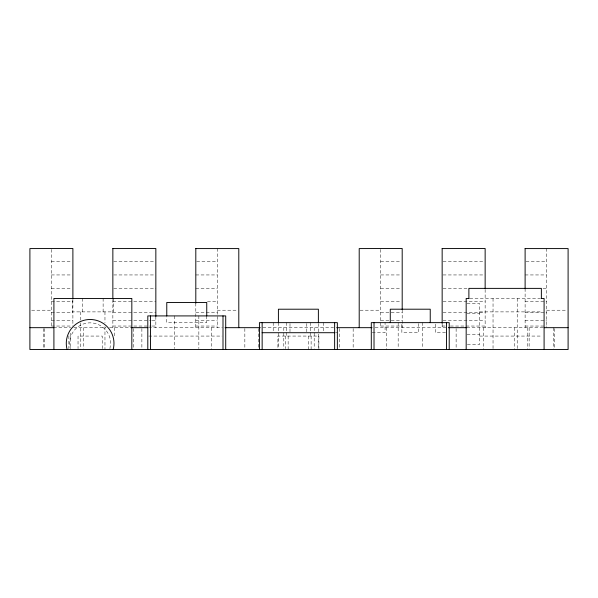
<?xml version="1.0" encoding="UTF-8"?>
<svg xmlns="http://www.w3.org/2000/svg" width="598" height="598" viewBox="0 0 598 598"><rect width="100%" height="100%" fill="white"/><g stroke="black" fill="none" stroke-linecap="round" stroke-linejoin="round"><path stroke-width="0.45" stroke-dasharray="2.99 2.24" d="M109.92 348.634L110.623 343.334A20.489 20.489 0 0 0 87.458 323.017A20.489 20.489 0 0 0 70.34 348.634M51.398 261.251L71.992 261.251M113.769 261.251L154.927 261.251M196.705 261.251L217.306 261.251M380.694 261.251L401.295 261.251M443.073 261.251L484.231 261.251M526.008 261.251L546.602 261.251M51.398 274.945L71.992 274.945M113.769 274.945L154.927 274.945M195.808 274.945L217.306 274.945M380.694 274.945L401.295 274.945M443.073 274.945L484.231 274.945M525.111 274.945L546.602 274.945M51.398 288.632L71.992 288.632M113.769 288.632L155.846 288.632M195.808 288.632L217.306 288.632M380.694 288.632L401.295 288.632M443.073 288.632L467.763 288.632M543.021 288.632L546.602 288.632M469.811 298.454L540.442 298.454M51.398 301.392L72.889 301.392M112.858 301.392L155.846 301.392M207.454 301.392L217.306 301.392M380.694 301.392L401.295 301.392M443.073 301.392L485.142 301.392M525.111 301.392L546.602 301.392M467.068 303.492L479.603 303.492L479.603 344.463L467.068 344.463M31.694 310.213L51.398 310.213M217.306 310.213L237.907 310.213M360.093 310.213L380.694 310.213M546.602 310.213L566.306 310.213M479.603 311.887L542.244 311.887M51.398 312.35L72.889 312.35M112.858 312.35L155.846 312.35M195.808 312.35L217.306 312.35M380.694 312.35L402.192 312.35M443.073 312.35L485.142 312.35M525.111 312.35L546.602 312.35M467.068 313.733L479.603 313.733M51.398 320.752L72.889 320.752M112.858 320.752L151.272 320.752M152.184 320.752L155.846 320.752M195.808 320.752L217.306 320.752M380.694 320.752L402.192 320.752M443.073 320.752L485.142 320.752M525.111 320.752L546.602 320.752M51.398 326.037L71.992 326.037M112.858 326.037L151.272 326.037M152.184 326.037L155.846 326.037M195.808 326.037L217.306 326.037M380.694 326.037L402.192 326.037M442.154 326.037L445.816 326.037M450.391 326.037L485.142 326.037M525.111 326.037L546.602 326.037M53.641 327.674L70.669 327.674M73.786 327.674L106.003 327.674M109.569 327.674L131.156 327.674M148.528 327.674L222.419 327.674M262.903 327.674L333.557 327.674M375.11 327.674L445.816 327.674M466.844 327.674L543.089 327.674M335.515 332.712L337.347 332.712M372.218 332.712L385.067 332.712L385.067 322.636M445.547 332.712L435.449 332.712L435.449 323.548M467.068 334.222L479.603 334.222M148.73 336.069L222.008 336.069M479.603 336.069L542.244 336.069M554.667 328.586L554.667 348.597M553.322 327.674L553.322 348.597M546.602 248.499L546.602 327.674M529.14 327.674L529.14 348.597M527.795 327.674L527.795 349.501M525.111 288.632L525.111 327.674M517.218 298.454L517.218 349.501M514.362 327.674L514.362 349.501M493.036 298.454L493.036 349.501M485.142 289.522L485.142 327.674M483.715 327.674L483.715 349.501M456.125 328.586L456.125 349.501M442.154 323.952L442.154 327.674M422.352 322.636L422.352 348.574M418.652 323.548L418.652 332.712L401.863 332.712L401.863 323.548M402.192 309.996L402.192 327.674M398.171 322.636L398.171 348.574M386.323 327.674L386.323 349.501M380.694 249.411L380.694 327.674M353.156 328.586L353.156 348.597M339.724 328.586L339.724 349.501M323.578 322.636L323.578 331.793M318.876 349.501L318.876 336.069L277.906 336.069L277.906 349.501M318.375 323.563L318.375 348.574M314.197 327.674L314.197 348.597M311.117 336.069L311.117 349.501M310.482 322.636L310.482 331.591M310.482 332.488L310.482 336.069M308.635 336.069L308.635 349.501M306.789 323.548L306.789 332.712M289.993 323.548L289.993 332.712M288.146 336.069L288.146 349.501M286.3 322.636L286.3 331.591M286.3 332.488L286.3 336.069M285.657 336.069L285.657 348.612M283.803 327.674L283.803 348.597M278.406 322.636L278.406 348.574M273.204 322.636L273.204 331.793M258.276 328.586L258.276 348.597M244.844 328.586L244.844 348.597M217.306 248.499L217.306 327.674M211.677 327.674L211.677 349.501M206.744 315.916L206.744 322.636L166.775 322.636L166.775 316.761M198.85 315.916L198.85 348.574M195.808 303.216L195.808 327.674M174.668 315.916L174.668 348.574M155.846 316.506L155.846 327.674M141.876 328.586L141.876 349.501M133.249 328.586L133.249 348.597M114.285 327.674L114.285 335.859M113.358 298.454L113.358 311.887L72.388 311.887L72.388 299.351M112.858 299.568L112.858 327.674M104.964 311.887L104.964 322.898M104.964 326.568L104.964 349.501M103.118 298.454L103.118 311.887M102.221 348.612L102.221 336.069L78.039 336.069L78.039 348.612M83.638 327.674L83.638 348.597M82.629 298.454L82.629 311.887M80.782 311.887L80.782 321.978M80.782 322.898L80.782 349.501M72.889 299.568L72.889 326.037M70.205 333.131L70.205 348.597M68.86 335.859L68.86 348.597M51.398 249.411L51.398 327.674M44.678 328.586L44.678 349.501M43.333 328.586L43.333 349.501"/><path stroke-width="0.9" d="M112.858 248.581L155.846 248.499L155.846 316.506M195.808 248.581L238.796 248.581L238.796 327.674M442.154 248.581L485.142 248.499L485.142 288.632M525.111 248.581L568.1 248.581L568.1 349.501L29.9 349.501L29.9 248.581L72.889 248.499L72.889 298.828M468.952 298.454L466.171 298.454L466.171 349.501M541.302 298.454L544.09 298.454L544.09 349.501M29.9 327.674L53.91 327.674M131.149 327.674L147.706 327.674M225.08 327.674L260.242 327.674M336.756 327.674L372.008 327.674M448.425 327.674L466.851 327.674M544.09 327.674L568.1 327.674M262.148 332.712L334.633 332.712M541.369 298.454L541.369 288.378L468.884 288.378L468.884 298.454M525.111 248.499L525.111 288.632M449.218 349.501L449.218 322.636L371.298 322.636L371.298 349.501M446.504 322.636L446.504 349.501M442.154 248.499L442.154 323.398M430.239 322.636L430.239 309.203L390.277 309.203L390.277 322.636M402.192 309.607L402.192 248.499L359.204 248.581L359.204 327.674M374.019 322.636L374.019 349.501M337.347 349.501L337.347 322.636L259.427 322.636L259.427 349.501M334.633 322.636L334.633 349.501M318.375 322.636L318.375 309.203L278.406 309.218L278.406 322.636M262.148 322.636L262.148 349.501M225.715 349.501L225.715 315.916L147.803 315.916L147.803 349.501M223.002 315.916L223.002 349.501M206.744 315.916L206.744 302.483L166.775 302.483L166.775 315.916M195.808 248.499L195.808 303.216M150.517 315.916L150.517 349.501M131.829 349.501L131.829 298.454L53.91 298.454L53.91 349.501M112.858 248.499L112.858 298.828M67.096 349.501A23.845 23.845 0 0 1 90.134 319.489A23.845 23.845 0 0 1 113.164 349.501"/></g></svg>
